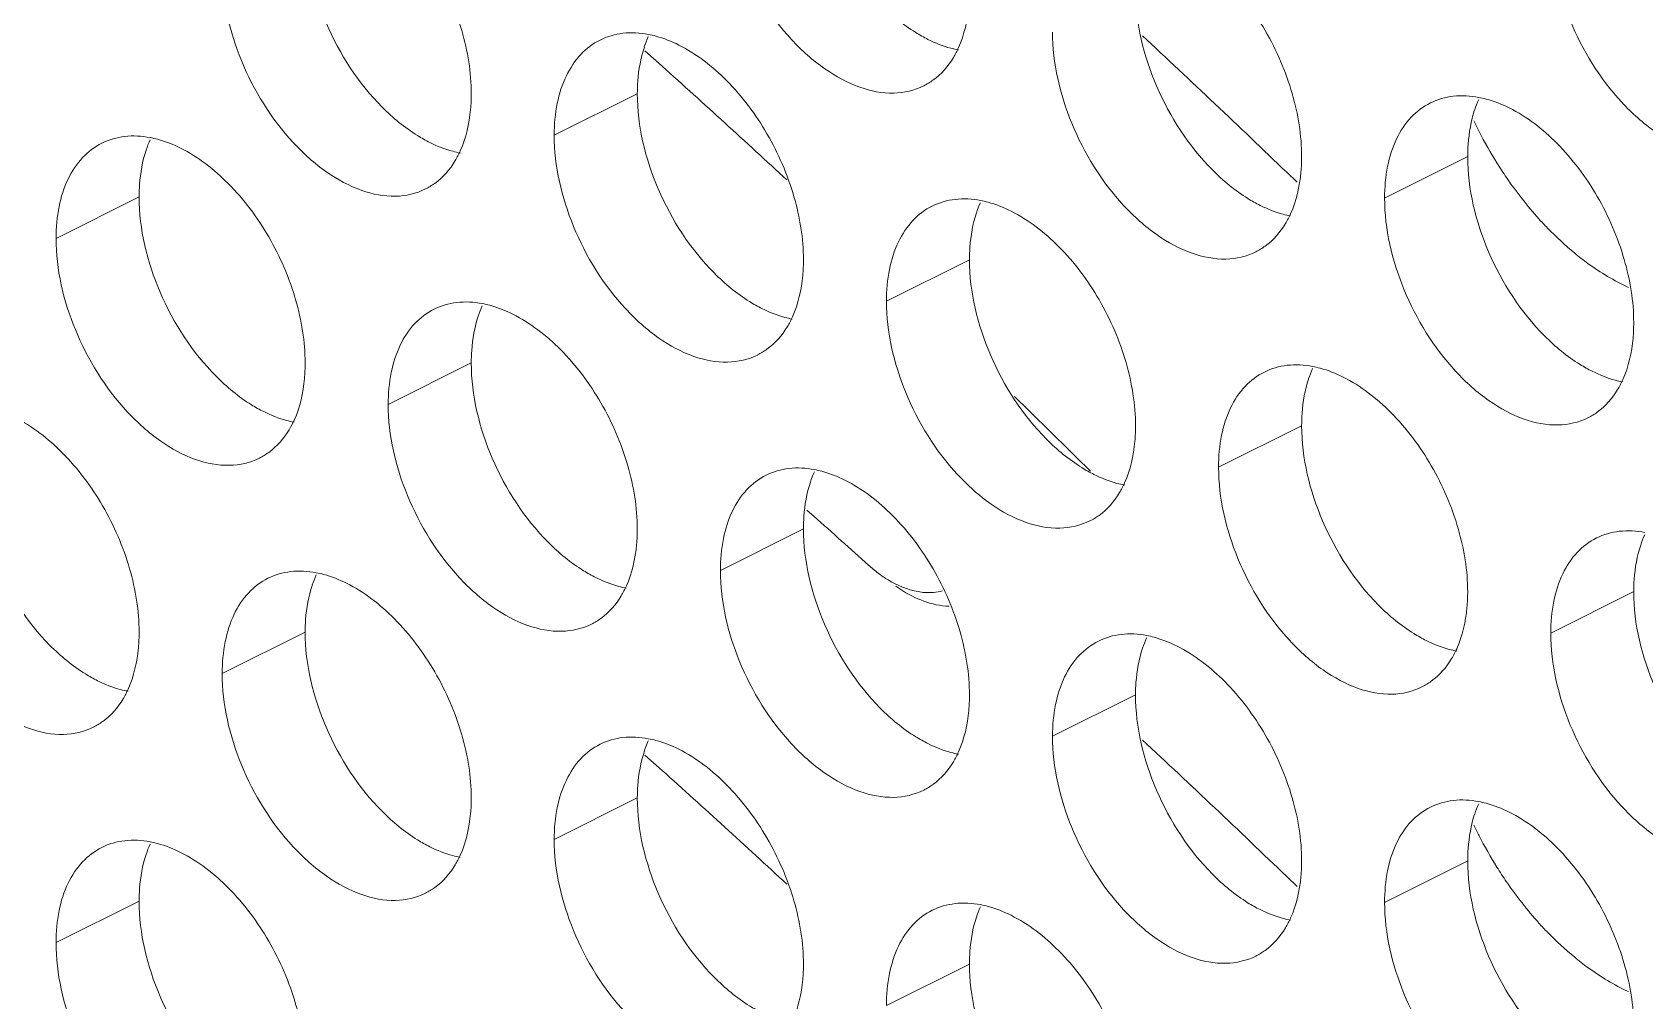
# Model space of a CAD drawing. Header units: millimetres. Extents: x 0 to 2524, y 0 to 1785.
# Drawn here: x 1879.66 to 1890.65, y 778.42 to 785.02 of the extents above; entities that cross this region are included whole.
import ezdxf

# ---------------------------------------------------------------- set-up
doc = ezdxf.new("R2010")
doc.units = ezdxf.units.MM
doc.header["$LTSCALE"] = 0.1
doc.layers.add('标注', color=251, linetype='Continuous', lineweight=9)

msp = doc.modelspace()

# ---------------------------------------------------------------- linework, layer by layer
at = {"layer": '标注'}
for p, q in [((1883.953, 784.786), (1883.836, 784.891)), ((1883.784, 784.599), (1883.218, 784.316)), ((1889.441, 784.17), (1888.875, 783.887)), ((1888.208, 784.064), (1888.279, 783.995)), ((1880.39, 783.896), (1879.824, 783.613)), ((1886.047, 783.467), (1885.481, 783.184)), ((1882.653, 782.764), (1882.087, 782.481)), ((1888.31, 782.336), (1887.744, 782.053)), ((1884.939, 781.761), (1884.988, 781.717)), ((1884.916, 781.633), (1884.35, 781.35)), ((1890.572, 781.205), (1890.007, 780.922)), ((1881.521, 780.93), (1880.956, 780.647)), ((1887.178, 780.502), (1886.613, 780.219)), ((1883.953, 779.986), (1883.836, 780.091)), ((1883.784, 779.799), (1883.218, 779.516)), ((1889.441, 779.37), (1888.875, 779.087)), ((1888.208, 779.264), (1888.279, 779.195)), ((1880.39, 779.096), (1879.824, 778.813)), ((1886.047, 778.667), (1885.481, 778.384))]:
    msp.add_line(p, q, dxfattribs=at)
for centre, radius, start, end in [((1884.529, 784.688), 0.734, 155.8796, 161.7803), ((1833.151, 726.905), 79.362, 46.07282, 47.05003), ((1832.056, 727.032), 77.646, 47.20853, 48.05794), ((1885.533, 785.058), 0.453, 296.5256, 305.9034), ((1890.186, 784.259), 0.734, 155.8796, 161.7803), ((1892.135, 785.681), 2.939, 205.5487, 207.1015), ((1881.135, 783.985), 0.734, 155.8796, 161.7803), ((1892.116, 785.67), 2.917, 207.094, 211.9104), ((1882.138, 784.355), 0.453, 296.5256, 305.9034), ((1886.791, 783.556), 0.734, 155.8796, 161.7803), ((1887.795, 783.927), 0.453, 296.5256, 305.9034), ((1883.397, 782.853), 0.734, 155.8796, 161.7803), ((1884.401, 783.224), 0.453, 296.5256, 305.9034), ((1889.054, 782.425), 0.734, 155.8796, 161.7803), ((1829.301, 724.13), 81.647, 45.16201, 45.67129), ((1890.058, 782.795), 0.453, 296.5256, 305.9034), ((1881.007, 782.521), 0.453, 296.5256, 305.9034), ((1885.66, 781.722), 0.734, 155.8796, 161.7803), ((1833.02, 723.316), 78.176, 47.97131, 48.33614), ((1886.664, 782.092), 0.453, 296.5256, 305.9034), ((1891.317, 781.293), 0.734, 155.8796, 161.7803), ((1885.998, 782.093), 0.953, 227.9166, 233.0726), ((1882.266, 781.019), 0.734, 155.8796, 161.7803), ((1886.092, 782.026), 0.956, 235.0876, 239.0229), ((1883.27, 781.389), 0.453, 296.5256, 305.9034), ((1887.923, 780.59), 0.734, 155.8796, 161.7803), ((1888.927, 780.961), 0.453, 296.5256, 305.9034), ((1879.876, 780.687), 0.453, 296.5256, 305.9034), ((1884.529, 779.888), 0.734, 155.8796, 161.7803), ((1833.151, 722.105), 79.362, 46.07282, 47.05003), ((1832.056, 722.232), 77.646, 47.20853, 48.05794), ((1885.533, 780.258), 0.453, 296.5256, 305.9034), ((1890.186, 779.459), 0.734, 155.8796, 161.7803), ((1892.135, 780.881), 2.939, 205.5487, 207.1015), ((1892.116, 780.87), 2.917, 207.094, 211.9104), ((1881.135, 779.185), 0.734, 155.8796, 161.7803), ((1882.138, 779.555), 0.453, 296.5256, 305.9034), ((1886.791, 778.756), 0.734, 155.8796, 161.7803), ((1887.795, 779.127), 0.453, 296.5256, 305.9034)]:
    msp.add_arc(centre, radius, start, end, dxfattribs=at)
for points, knots in [([(1885.735, 784.653), (1885.672, 784.621), (1885.522, 784.587), (1885.285, 784.635), (1885.046, 784.766), (1884.738, 785.043), (1884.452, 785.506), (1884.35, 785.938), (1884.35, 786.15)], [0, 0, 0, 0, 0.090718, 0.191742, 0.308104, 0.439279, 0.725532, 1, 1, 1, 1]), ([(1881.804, 786.062), (1881.925, 786.002), (1882.155, 785.821), (1882.422, 785.463), (1882.603, 785.045), (1882.653, 784.744), (1882.653, 784.599)], [0, 0, 0, 0, 0.229676, 0.488215, 0.753207, 1, 1, 1, 1]), ([(1891.096, 784.782), (1890.935, 784.945), (1890.684, 785.332), (1890.572, 785.783), (1890.572, 786.005)], [0, 0, 0, 0, 0.508684, 1, 1, 1, 1]), ([(1882.045, 784.508), (1881.884, 784.671), (1881.633, 785.058), (1881.521, 785.508), (1881.521, 785.73)], [0, 0, 0, 0, 0.508684, 1, 1, 1, 1]), ([(1891.392, 784.224), (1891.329, 784.193), (1891.179, 784.159), (1890.942, 784.207), (1890.703, 784.337), (1890.395, 784.615), (1890.109, 785.078), (1890.007, 785.51), (1890.007, 785.722)], [0, 0, 0, 0, 0.090718, 0.191742, 0.308104, 0.439279, 0.725532, 1, 1, 1, 1]), ([(1887.461, 785.634), (1887.582, 785.573), (1887.812, 785.393), (1888.079, 785.035), (1888.26, 784.616), (1888.31, 784.315), (1888.31, 784.17)], [0, 0, 0, 0, 0.229676, 0.488215, 0.753207, 1, 1, 1, 1]), ([(1882.341, 783.95), (1882.278, 783.918), (1882.128, 783.884), (1881.891, 783.932), (1881.652, 784.063), (1881.344, 784.34), (1881.058, 784.803), (1880.956, 785.235), (1880.956, 785.447)], [0, 0, 0, 0, 0.090718, 0.191742, 0.308104, 0.439279, 0.725532, 1, 1, 1, 1]), ([(1886.047, 785.302), (1886.047, 785.266), (1886.041, 785.134), (1886.012, 785.001), (1885.972, 784.913)], [0, 0, 0, 0, 0.268874, 1, 1, 1, 1]), ([(1887.702, 784.08), (1887.541, 784.242), (1887.29, 784.629), (1887.178, 785.08), (1887.178, 785.302)], [0, 0, 0, 0, 0.508684, 1, 1, 1, 1]), ([(1885.764, 784.969), (1885.736, 784.984), (1885.618, 785.05), (1885.512, 785.137), (1885.439, 785.211)], [0, 0, 0, 0, 0.235002, 1, 1, 1, 1]), ([(1883.53, 784.965), (1883.579, 784.989), (1883.689, 785.021), (1883.802, 785.014), (1883.859, 785.003)], [0, 0, 0, 0, 0.482538, 1, 1, 1, 1]), ([(1887.998, 783.521), (1887.935, 783.49), (1887.785, 783.456), (1887.547, 783.504), (1887.309, 783.634), (1887.001, 783.912), (1886.715, 784.375), (1886.613, 784.807), (1886.613, 785.019)], [0, 0, 0, 0, 0.090718, 0.191742, 0.308104, 0.439279, 0.725532, 1, 1, 1, 1]), ([(1883.218, 784.316), (1883.218, 784.389), (1883.23, 784.528), (1883.29, 784.718), (1883.389, 784.87), (1883.481, 784.94), (1883.53, 784.965)], [0, 0, 0, 0, 0.289235, 0.54966, 0.782932, 1, 1, 1, 1]), ([(1883.784, 784.599), (1883.784, 784.627), (1883.788, 784.734), (1883.807, 784.842), (1883.832, 784.917)], [0, 0, 0, 0, 0.264225, 1, 1, 1, 1]), ([(1883.859, 785.003), (1883.877, 785), (1883.948, 784.983), (1884.017, 784.956), (1884.067, 784.931)], [0, 0, 0, 0, 0.238696, 1, 1, 1, 1]), ([(1884.067, 784.931), (1884.188, 784.87), (1884.418, 784.69), (1884.684, 784.332), (1884.866, 783.913), (1884.916, 783.612), (1884.916, 783.467)], [0, 0, 0, 0, 0.229676, 0.488215, 0.753207, 1, 1, 1, 1]), ([(1885.972, 784.897), (1885.955, 784.901), (1885.883, 784.917), (1885.814, 784.944), (1885.764, 784.969)], [0, 0, 0, 0, 0.238696, 1, 1, 1, 1]), ([(1885.972, 784.913), (1885.962, 784.89), (1885.919, 784.806), (1885.855, 784.732), (1885.798, 784.691)], [0, 0, 0, 0, 0.265525, 1, 1, 1, 1]), ([(1882.653, 784.599), (1882.653, 784.563), (1882.647, 784.431), (1882.618, 784.298), (1882.578, 784.21)], [0, 0, 0, 0, 0.268874, 1, 1, 1, 1]), ([(1884.308, 783.377), (1884.146, 783.539), (1883.895, 783.927), (1883.784, 784.377), (1883.784, 784.599)], [0, 0, 0, 0, 0.508684, 1, 1, 1, 1]), ([(1889.187, 784.536), (1889.236, 784.56), (1889.346, 784.592), (1889.459, 784.585), (1889.516, 784.574)], [0, 0, 0, 0, 0.482538, 1, 1, 1, 1]), ([(1889.516, 784.574), (1889.533, 784.571), (1889.605, 784.555), (1889.674, 784.527), (1889.724, 784.502)], [0, 0, 0, 0, 0.238696, 1, 1, 1, 1]), ([(1882.37, 784.266), (1882.342, 784.281), (1882.224, 784.347), (1882.118, 784.435), (1882.045, 784.508)], [0, 0, 0, 0, 0.235002, 1, 1, 1, 1]), ([(1888.875, 783.887), (1888.875, 783.96), (1888.887, 784.099), (1888.946, 784.289), (1889.046, 784.442), (1889.138, 784.512), (1889.187, 784.536)], [0, 0, 0, 0, 0.289235, 0.54966, 0.782932, 1, 1, 1, 1]), ([(1889.441, 784.17), (1889.441, 784.199), (1889.445, 784.306), (1889.464, 784.413), (1889.488, 784.489)], [0, 0, 0, 0, 0.264225, 1, 1, 1, 1]), ([(1889.724, 784.502), (1889.845, 784.442), (1890.075, 784.262), (1890.341, 783.904), (1890.522, 783.485), (1890.572, 783.184), (1890.572, 783.039)], [0, 0, 0, 0, 0.229676, 0.488215, 0.753207, 1, 1, 1, 1]), ([(1879.824, 783.613), (1879.824, 783.686), (1879.836, 783.825), (1879.895, 784.015), (1879.995, 784.167), (1880.087, 784.237), (1880.136, 784.262)], [0, 0, 0, 0, 0.289235, 0.54966, 0.782932, 1, 1, 1, 1]), ([(1880.136, 784.262), (1880.185, 784.286), (1880.295, 784.318), (1880.408, 784.311), (1880.465, 784.3)], [0, 0, 0, 0, 0.482538, 1, 1, 1, 1]), ([(1880.465, 784.3), (1880.482, 784.297), (1880.554, 784.28), (1880.623, 784.253), (1880.673, 784.228)], [0, 0, 0, 0, 0.238696, 1, 1, 1, 1]), ([(1882.578, 784.194), (1882.56, 784.198), (1882.489, 784.214), (1882.42, 784.241), (1882.37, 784.266)], [0, 0, 0, 0, 0.238696, 1, 1, 1, 1]), ([(1884.604, 782.818), (1884.541, 782.787), (1884.391, 782.753), (1884.153, 782.801), (1883.915, 782.931), (1883.607, 783.209), (1883.321, 783.672), (1883.218, 784.104), (1883.218, 784.316)], [0, 0, 0, 0, 0.090718, 0.191742, 0.308104, 0.439279, 0.725532, 1, 1, 1, 1]), ([(1880.39, 783.896), (1880.39, 783.924), (1880.394, 784.032), (1880.413, 784.139), (1880.437, 784.214)], [0, 0, 0, 0, 0.264225, 1, 1, 1, 1]), ([(1880.673, 784.228), (1880.794, 784.167), (1881.024, 783.987), (1881.29, 783.629), (1881.471, 783.21), (1881.521, 782.909), (1881.521, 782.764)], [0, 0, 0, 0, 0.229676, 0.488215, 0.753207, 1, 1, 1, 1]), ([(1882.578, 784.21), (1882.568, 784.187), (1882.525, 784.103), (1882.461, 784.029), (1882.404, 783.988)], [0, 0, 0, 0, 0.265525, 1, 1, 1, 1]), ([(1888.31, 784.17), (1888.31, 784.135), (1888.304, 784.002), (1888.275, 783.87), (1888.235, 783.781)], [0, 0, 0, 0, 0.268874, 1, 1, 1, 1]), ([(1889.965, 782.948), (1889.803, 783.111), (1889.552, 783.498), (1889.441, 783.949), (1889.441, 784.17)], [0, 0, 0, 0, 0.508684, 1, 1, 1, 1]), ([(1889.64, 784.128), (1889.661, 784.094), (1889.748, 783.961), (1889.847, 783.835), (1889.926, 783.746)], [0, 0, 0, 0, 0.254374, 1, 1, 1, 1]), ([(1888.027, 783.838), (1887.998, 783.852), (1887.88, 783.919), (1887.775, 784.006), (1887.702, 784.08)], [0, 0, 0, 0, 0.235002, 1, 1, 1, 1]), ([(1880.914, 782.674), (1880.752, 782.836), (1880.501, 783.224), (1880.39, 783.674), (1880.39, 783.896)], [0, 0, 0, 0, 0.508684, 1, 1, 1, 1]), ([(1885.481, 783.184), (1885.481, 783.257), (1885.493, 783.396), (1885.552, 783.586), (1885.652, 783.739), (1885.744, 783.809), (1885.793, 783.833)], [0, 0, 0, 0, 0.289235, 0.54966, 0.782932, 1, 1, 1, 1]), ([(1885.793, 783.833), (1885.841, 783.857), (1885.952, 783.889), (1886.065, 783.882), (1886.122, 783.872)], [0, 0, 0, 0, 0.482538, 1, 1, 1, 1]), ([(1886.122, 783.872), (1886.139, 783.868), (1886.211, 783.852), (1886.28, 783.824), (1886.33, 783.799)], [0, 0, 0, 0, 0.238696, 1, 1, 1, 1]), ([(1886.33, 783.799), (1886.45, 783.739), (1886.681, 783.559), (1886.947, 783.201), (1887.128, 782.782), (1887.178, 782.481), (1887.178, 782.336)], [0, 0, 0, 0, 0.229676, 0.488215, 0.753207, 1, 1, 1, 1]), ([(1888.235, 783.766), (1888.217, 783.769), (1888.146, 783.786), (1888.077, 783.813), (1888.027, 783.838)], [0, 0, 0, 0, 0.238696, 1, 1, 1, 1]), ([(1890.26, 782.39), (1890.198, 782.359), (1890.048, 782.325), (1889.81, 782.372), (1889.572, 782.503), (1889.264, 782.781), (1888.978, 783.243), (1888.875, 783.676), (1888.875, 783.887)], [0, 0, 0, 0, 0.090718, 0.191742, 0.308104, 0.439279, 0.725532, 1, 1, 1, 1]), ([(1886.047, 783.467), (1886.047, 783.496), (1886.051, 783.603), (1886.069, 783.711), (1886.094, 783.786)], [0, 0, 0, 0, 0.264225, 1, 1, 1, 1]), ([(1888.235, 783.781), (1888.225, 783.758), (1888.181, 783.674), (1888.117, 783.6), (1888.061, 783.56)], [0, 0, 0, 0, 0.265525, 1, 1, 1, 1]), ([(1889.926, 783.746), (1889.945, 783.725), (1890.022, 783.643), (1890.105, 783.566), (1890.17, 783.513)], [0, 0, 0, 0, 0.256131, 1, 1, 1, 1]), ([(1881.21, 782.115), (1881.147, 782.084), (1880.997, 782.05), (1880.759, 782.098), (1880.521, 782.229), (1880.213, 782.506), (1879.927, 782.969), (1879.824, 783.401), (1879.824, 783.613)], [0, 0, 0, 0, 0.090718, 0.191742, 0.308104, 0.439279, 0.725532, 1, 1, 1, 1]), ([(1890.17, 783.513), (1890.199, 783.488), (1890.314, 783.4), (1890.439, 783.324), (1890.536, 783.279)], [0, 0, 0, 0, 0.262334, 1, 1, 1, 1]), ([(1884.633, 783.135), (1884.604, 783.149), (1884.486, 783.216), (1884.381, 783.303), (1884.308, 783.377)], [0, 0, 0, 0, 0.235002, 1, 1, 1, 1]), ([(1884.916, 783.467), (1884.916, 783.432), (1884.91, 783.299), (1884.881, 783.167), (1884.841, 783.078)], [0, 0, 0, 0, 0.268874, 1, 1, 1, 1]), ([(1886.571, 782.245), (1886.409, 782.408), (1886.158, 782.795), (1886.047, 783.246), (1886.047, 783.467)], [0, 0, 0, 0, 0.508684, 1, 1, 1, 1]), ([(1882.399, 783.13), (1882.447, 783.155), (1882.557, 783.186), (1882.671, 783.179), (1882.728, 783.169)], [0, 0, 0, 0, 0.482538, 1, 1, 1, 1]), ([(1882.728, 783.169), (1882.745, 783.165), (1882.817, 783.149), (1882.886, 783.121), (1882.936, 783.096)], [0, 0, 0, 0, 0.238696, 1, 1, 1, 1]), ([(1886.866, 781.687), (1886.804, 781.656), (1886.654, 781.622), (1886.416, 781.669), (1886.178, 781.8), (1885.87, 782.078), (1885.584, 782.54), (1885.481, 782.973), (1885.481, 783.184)], [0, 0, 0, 0, 0.090718, 0.191742, 0.308104, 0.439279, 0.725532, 1, 1, 1, 1]), ([(1882.087, 782.481), (1882.087, 782.554), (1882.099, 782.693), (1882.158, 782.883), (1882.258, 783.036), (1882.35, 783.106), (1882.399, 783.13)], [0, 0, 0, 0, 0.289235, 0.54966, 0.782932, 1, 1, 1, 1]), ([(1882.653, 782.764), (1882.653, 782.793), (1882.656, 782.9), (1882.675, 783.008), (1882.7, 783.083)], [0, 0, 0, 0, 0.264225, 1, 1, 1, 1]), ([(1882.936, 783.096), (1883.056, 783.036), (1883.287, 782.856), (1883.553, 782.498), (1883.734, 782.079), (1883.784, 781.778), (1883.784, 781.633)], [0, 0, 0, 0, 0.229676, 0.488215, 0.753207, 1, 1, 1, 1]), ([(1884.84, 783.063), (1884.823, 783.066), (1884.752, 783.083), (1884.683, 783.11), (1884.633, 783.135)], [0, 0, 0, 0, 0.238696, 1, 1, 1, 1]), ([(1884.841, 783.078), (1884.831, 783.055), (1884.787, 782.972), (1884.723, 782.897), (1884.667, 782.857)], [0, 0, 0, 0, 0.265525, 1, 1, 1, 1]), ([(1890.572, 783.039), (1890.572, 783.003), (1890.567, 782.871), (1890.537, 782.738), (1890.498, 782.65)], [0, 0, 0, 0, 0.268874, 1, 1, 1, 1]), ([(1890.29, 782.707), (1890.261, 782.721), (1890.143, 782.787), (1890.038, 782.875), (1889.965, 782.948)], [0, 0, 0, 0, 0.235002, 1, 1, 1, 1]), ([(1881.521, 782.764), (1881.521, 782.729), (1881.516, 782.596), (1881.487, 782.464), (1881.447, 782.375)], [0, 0, 0, 0, 0.268874, 1, 1, 1, 1]), ([(1883.177, 781.542), (1883.015, 781.705), (1882.764, 782.092), (1882.653, 782.543), (1882.653, 782.764)], [0, 0, 0, 0, 0.508684, 1, 1, 1, 1]), ([(1887.744, 782.053), (1887.744, 782.126), (1887.756, 782.265), (1887.815, 782.455), (1887.914, 782.607), (1888.007, 782.678), (1888.056, 782.702)], [0, 0, 0, 0, 0.289235, 0.54966, 0.782932, 1, 1, 1, 1]), ([(1888.056, 782.702), (1888.104, 782.726), (1888.214, 782.758), (1888.328, 782.751), (1888.385, 782.74)], [0, 0, 0, 0, 0.482538, 1, 1, 1, 1]), ([(1888.385, 782.74), (1888.402, 782.737), (1888.474, 782.72), (1888.543, 782.693), (1888.592, 782.668)], [0, 0, 0, 0, 0.238696, 1, 1, 1, 1]), ([(1890.497, 782.635), (1890.48, 782.638), (1890.408, 782.654), (1890.34, 782.682), (1890.29, 782.707)], [0, 0, 0, 0, 0.238696, 1, 1, 1, 1]), ([(1881.239, 782.432), (1881.21, 782.446), (1881.092, 782.513), (1880.987, 782.6), (1880.914, 782.674)], [0, 0, 0, 0, 0.235002, 1, 1, 1, 1]), ([(1888.31, 782.336), (1888.31, 782.364), (1888.313, 782.472), (1888.332, 782.579), (1888.357, 782.654)], [0, 0, 0, 0, 0.264225, 1, 1, 1, 1]), ([(1888.592, 782.668), (1888.713, 782.608), (1888.944, 782.427), (1889.21, 782.069), (1889.391, 781.651), (1889.441, 781.349), (1889.441, 781.205)], [0, 0, 0, 0, 0.229676, 0.488215, 0.753207, 1, 1, 1, 1]), ([(1890.498, 782.65), (1890.487, 782.627), (1890.444, 782.543), (1890.38, 782.469), (1890.324, 782.428)], [0, 0, 0, 0, 0.265525, 1, 1, 1, 1]), ([(1883.472, 780.984), (1883.41, 780.953), (1883.26, 780.919), (1883.022, 780.967), (1882.784, 781.097), (1882.476, 781.375), (1882.19, 781.837), (1882.087, 782.27), (1882.087, 782.481)], [0, 0, 0, 0, 0.090718, 0.191742, 0.308104, 0.439279, 0.725532, 1, 1, 1, 1]), ([(1879.542, 782.393), (1879.662, 782.333), (1879.893, 782.153), (1880.159, 781.795), (1880.34, 781.376), (1880.39, 781.075), (1880.39, 780.93)], [0, 0, 0, 0, 0.229676, 0.488215, 0.753207, 1, 1, 1, 1]), ([(1881.446, 782.36), (1881.429, 782.363), (1881.357, 782.38), (1881.289, 782.407), (1881.239, 782.432)], [0, 0, 0, 0, 0.238696, 1, 1, 1, 1]), ([(1881.447, 782.375), (1881.437, 782.353), (1881.393, 782.269), (1881.329, 782.194), (1881.273, 782.154)], [0, 0, 0, 0, 0.265525, 1, 1, 1, 1]), ([(1887.178, 782.336), (1887.178, 782.3), (1887.173, 782.168), (1887.143, 782.035), (1887.104, 781.947)], [0, 0, 0, 0, 0.268874, 1, 1, 1, 1]), ([(1888.833, 781.114), (1888.672, 781.277), (1888.421, 781.664), (1888.31, 782.114), (1888.31, 782.336)], [0, 0, 0, 0, 0.508684, 1, 1, 1, 1]), ([(1886.895, 782.004), (1886.867, 782.018), (1886.749, 782.084), (1886.644, 782.172), (1886.571, 782.245)], [0, 0, 0, 0, 0.235002, 1, 1, 1, 1]), ([(1879.782, 780.839), (1879.621, 781.002), (1879.37, 781.389), (1879.259, 781.84), (1879.259, 782.061)], [0, 0, 0, 0, 0.508684, 1, 1, 1, 1]), ([(1884.662, 781.999), (1884.71, 782.023), (1884.82, 782.055), (1884.934, 782.048), (1884.991, 782.037)], [0, 0, 0, 0, 0.482538, 1, 1, 1, 1]), ([(1889.129, 780.556), (1889.067, 780.524), (1888.917, 780.49), (1888.679, 780.538), (1888.44, 780.669), (1888.133, 780.946), (1887.847, 781.409), (1887.744, 781.841), (1887.744, 782.053)], [0, 0, 0, 0, 0.090718, 0.191742, 0.308104, 0.439279, 0.725532, 1, 1, 1, 1]), ([(1884.35, 781.35), (1884.35, 781.423), (1884.362, 781.562), (1884.421, 781.752), (1884.52, 781.904), (1884.613, 781.975), (1884.662, 781.999)], [0, 0, 0, 0, 0.289235, 0.54966, 0.782932, 1, 1, 1, 1]), ([(1884.916, 781.633), (1884.916, 781.661), (1884.919, 781.769), (1884.938, 781.876), (1884.963, 781.951)], [0, 0, 0, 0, 0.264225, 1, 1, 1, 1]), ([(1884.991, 782.037), (1885.008, 782.034), (1885.079, 782.017), (1885.148, 781.99), (1885.198, 781.965)], [0, 0, 0, 0, 0.238696, 1, 1, 1, 1]), ([(1885.198, 781.965), (1885.319, 781.905), (1885.55, 781.724), (1885.816, 781.366), (1885.997, 780.948), (1886.047, 780.646), (1886.047, 780.502)], [0, 0, 0, 0, 0.229676, 0.488215, 0.753207, 1, 1, 1, 1]), ([(1887.103, 781.932), (1887.086, 781.935), (1887.014, 781.951), (1886.945, 781.979), (1886.895, 782.004)], [0, 0, 0, 0, 0.238696, 1, 1, 1, 1]), ([(1887.104, 781.947), (1887.093, 781.924), (1887.05, 781.84), (1886.986, 781.766), (1886.93, 781.725)], [0, 0, 0, 0, 0.265525, 1, 1, 1, 1]), ([(1880.078, 780.281), (1880.016, 780.25), (1879.866, 780.216), (1879.628, 780.264), (1879.389, 780.394), (1879.082, 780.672), (1878.796, 781.134), (1878.693, 781.567), (1878.693, 781.779)], [0, 0, 0, 0, 0.090718, 0.191742, 0.308104, 0.439279, 0.725532, 1, 1, 1, 1]), ([(1883.784, 781.633), (1883.784, 781.597), (1883.778, 781.465), (1883.749, 781.332), (1883.71, 781.244)], [0, 0, 0, 0, 0.268874, 1, 1, 1, 1]), ([(1885.439, 780.411), (1885.278, 780.574), (1885.027, 780.961), (1884.916, 781.411), (1884.916, 781.633)], [0, 0, 0, 0, 0.508684, 1, 1, 1, 1]), ([(1890.319, 781.571), (1890.367, 781.595), (1890.477, 781.626), (1890.591, 781.62), (1890.648, 781.609)], [0, 0, 0, 0, 0.482538, 1, 1, 1, 1]), ([(1883.501, 781.301), (1883.473, 781.315), (1883.355, 781.382), (1883.249, 781.469), (1883.177, 781.542)], [0, 0, 0, 0, 0.235002, 1, 1, 1, 1]), ([(1890.007, 780.922), (1890.007, 780.995), (1890.019, 781.133), (1890.078, 781.324), (1890.177, 781.476), (1890.27, 781.546), (1890.319, 781.571)], [0, 0, 0, 0, 0.289235, 0.54966, 0.782932, 1, 1, 1, 1]), ([(1890.572, 781.205), (1890.572, 781.233), (1890.576, 781.34), (1890.595, 781.448), (1890.62, 781.523)], [0, 0, 0, 0, 0.264225, 1, 1, 1, 1]), ([(1880.956, 780.647), (1880.956, 780.72), (1880.968, 780.859), (1881.027, 781.049), (1881.126, 781.201), (1881.219, 781.272), (1881.268, 781.296)], [0, 0, 0, 0, 0.289235, 0.54966, 0.782932, 1, 1, 1, 1]), ([(1881.268, 781.296), (1881.316, 781.32), (1881.426, 781.352), (1881.54, 781.345), (1881.597, 781.334)], [0, 0, 0, 0, 0.482538, 1, 1, 1, 1]), ([(1881.597, 781.334), (1881.614, 781.331), (1881.685, 781.314), (1881.754, 781.287), (1881.804, 781.262)], [0, 0, 0, 0, 0.238696, 1, 1, 1, 1]), ([(1883.709, 781.229), (1883.692, 781.232), (1883.62, 781.249), (1883.551, 781.276), (1883.501, 781.301)], [0, 0, 0, 0, 0.238696, 1, 1, 1, 1]), ([(1885.735, 779.853), (1885.672, 779.821), (1885.522, 779.787), (1885.285, 779.835), (1885.046, 779.966), (1884.738, 780.243), (1884.452, 780.706), (1884.35, 781.138), (1884.35, 781.35)], [0, 0, 0, 0, 0.090718, 0.191742, 0.308104, 0.439279, 0.725532, 1, 1, 1, 1]), ([(1885.425, 781.331), (1885.447, 781.314), (1885.53, 781.258), (1885.625, 781.217), (1885.698, 781.205)], [0, 0, 0, 0, 0.272237, 1, 1, 1, 1]), ([(1881.521, 780.93), (1881.521, 780.958), (1881.525, 781.066), (1881.544, 781.173), (1881.569, 781.248)], [0, 0, 0, 0, 0.264225, 1, 1, 1, 1]), ([(1881.804, 781.262), (1881.925, 781.202), (1882.155, 781.021), (1882.422, 780.663), (1882.603, 780.245), (1882.653, 779.944), (1882.653, 779.799)], [0, 0, 0, 0, 0.229676, 0.488215, 0.753207, 1, 1, 1, 1]), ([(1883.71, 781.244), (1883.699, 781.221), (1883.656, 781.137), (1883.592, 781.063), (1883.536, 781.022)], [0, 0, 0, 0, 0.265525, 1, 1, 1, 1]), ([(1885.6, 781.206), (1885.618, 781.195), (1885.687, 781.157), (1885.763, 781.128), (1885.82, 781.116)], [0, 0, 0, 0, 0.26533, 1, 1, 1, 1]), ([(1885.698, 781.205), (1885.712, 781.202), (1885.767, 781.195), (1885.823, 781.2), (1885.863, 781.211)], [0, 0, 0, 0, 0.262378, 1, 1, 1, 1]), ([(1889.441, 781.205), (1889.441, 781.169), (1889.435, 781.037), (1889.406, 780.904), (1889.366, 780.816)], [0, 0, 0, 0, 0.268874, 1, 1, 1, 1]), ([(1891.096, 779.982), (1890.935, 780.145), (1890.684, 780.532), (1890.572, 780.983), (1890.572, 781.205)], [0, 0, 0, 0, 0.508684, 1, 1, 1, 1]), ([(1889.158, 780.872), (1889.13, 780.887), (1889.012, 780.953), (1888.906, 781.04), (1888.833, 781.114)], [0, 0, 0, 0, 0.235002, 1, 1, 1, 1]), ([(1880.107, 780.598), (1880.079, 780.612), (1879.961, 780.679), (1879.855, 780.766), (1879.782, 780.839)], [0, 0, 0, 0, 0.235002, 1, 1, 1, 1]), ([(1880.39, 780.93), (1880.39, 780.894), (1880.384, 780.762), (1880.355, 780.629), (1880.315, 780.541)], [0, 0, 0, 0, 0.268874, 1, 1, 1, 1]), ([(1882.045, 779.708), (1881.884, 779.871), (1881.633, 780.258), (1881.521, 780.708), (1881.521, 780.93)], [0, 0, 0, 0, 0.508684, 1, 1, 1, 1]), ([(1886.613, 780.219), (1886.613, 780.292), (1886.625, 780.43), (1886.684, 780.621), (1886.783, 780.773), (1886.876, 780.843), (1886.925, 780.868)], [0, 0, 0, 0, 0.289235, 0.54966, 0.782932, 1, 1, 1, 1]), ([(1886.925, 780.868), (1886.973, 780.892), (1887.083, 780.924), (1887.197, 780.917), (1887.253, 780.906)], [0, 0, 0, 0, 0.482538, 1, 1, 1, 1]), ([(1887.253, 780.906), (1887.271, 780.903), (1887.342, 780.886), (1887.411, 780.859), (1887.461, 780.834)], [0, 0, 0, 0, 0.238696, 1, 1, 1, 1]), ([(1887.461, 780.834), (1887.582, 780.773), (1887.812, 780.593), (1888.079, 780.235), (1888.26, 779.816), (1888.31, 779.515), (1888.31, 779.37)], [0, 0, 0, 0, 0.229676, 0.488215, 0.753207, 1, 1, 1, 1]), ([(1889.366, 780.8), (1889.349, 780.803), (1889.277, 780.82), (1889.208, 780.847), (1889.158, 780.872)], [0, 0, 0, 0, 0.238696, 1, 1, 1, 1]), ([(1891.392, 779.424), (1891.329, 779.393), (1891.179, 779.359), (1890.942, 779.407), (1890.703, 779.537), (1890.395, 779.815), (1890.109, 780.278), (1890.007, 780.71), (1890.007, 780.922)], [0, 0, 0, 0, 0.090718, 0.191742, 0.308104, 0.439279, 0.725532, 1, 1, 1, 1]), ([(1887.178, 780.502), (1887.178, 780.53), (1887.182, 780.637), (1887.201, 780.745), (1887.226, 780.82)], [0, 0, 0, 0, 0.264225, 1, 1, 1, 1]), ([(1889.366, 780.816), (1889.356, 780.793), (1889.313, 780.709), (1889.249, 780.635), (1889.192, 780.594)], [0, 0, 0, 0, 0.265525, 1, 1, 1, 1]), ([(1882.341, 779.15), (1882.278, 779.118), (1882.128, 779.084), (1881.891, 779.132), (1881.652, 779.263), (1881.344, 779.54), (1881.058, 780.003), (1880.956, 780.435), (1880.956, 780.647)], [0, 0, 0, 0, 0.090718, 0.191742, 0.308104, 0.439279, 0.725532, 1, 1, 1, 1]), ([(1880.315, 780.526), (1880.298, 780.529), (1880.226, 780.546), (1880.157, 780.573), (1880.107, 780.598)], [0, 0, 0, 0, 0.238696, 1, 1, 1, 1]), ([(1880.315, 780.541), (1880.305, 780.518), (1880.262, 780.434), (1880.198, 780.36), (1880.142, 780.319)], [0, 0, 0, 0, 0.265525, 1, 1, 1, 1]), ([(1885.764, 780.169), (1885.736, 780.184), (1885.618, 780.25), (1885.512, 780.337), (1885.439, 780.411)], [0, 0, 0, 0, 0.235002, 1, 1, 1, 1]), ([(1886.047, 780.502), (1886.047, 780.466), (1886.041, 780.334), (1886.012, 780.201), (1885.972, 780.113)], [0, 0, 0, 0, 0.268874, 1, 1, 1, 1]), ([(1887.702, 779.28), (1887.541, 779.442), (1887.29, 779.829), (1887.178, 780.28), (1887.178, 780.502)], [0, 0, 0, 0, 0.508684, 1, 1, 1, 1]), ([(1883.53, 780.165), (1883.579, 780.189), (1883.689, 780.221), (1883.802, 780.214), (1883.859, 780.203)], [0, 0, 0, 0, 0.482538, 1, 1, 1, 1]), ([(1883.859, 780.203), (1883.877, 780.2), (1883.948, 780.183), (1884.017, 780.156), (1884.067, 780.131)], [0, 0, 0, 0, 0.238696, 1, 1, 1, 1]), ([(1887.998, 778.721), (1887.935, 778.69), (1887.785, 778.656), (1887.547, 778.704), (1887.309, 778.834), (1887.001, 779.112), (1886.715, 779.575), (1886.613, 780.007), (1886.613, 780.219)], [0, 0, 0, 0, 0.090718, 0.191742, 0.308104, 0.439279, 0.725532, 1, 1, 1, 1]), ([(1883.218, 779.516), (1883.218, 779.589), (1883.23, 779.728), (1883.29, 779.918), (1883.389, 780.07), (1883.481, 780.14), (1883.53, 780.165)], [0, 0, 0, 0, 0.289235, 0.54966, 0.782932, 1, 1, 1, 1]), ([(1883.784, 779.799), (1883.784, 779.827), (1883.788, 779.934), (1883.807, 780.042), (1883.832, 780.117)], [0, 0, 0, 0, 0.264225, 1, 1, 1, 1]), ([(1884.067, 780.131), (1884.188, 780.07), (1884.418, 779.89), (1884.684, 779.532), (1884.866, 779.113), (1884.916, 778.812), (1884.916, 778.667)], [0, 0, 0, 0, 0.229676, 0.488215, 0.753207, 1, 1, 1, 1]), ([(1885.972, 780.097), (1885.955, 780.101), (1885.883, 780.117), (1885.814, 780.144), (1885.764, 780.169)], [0, 0, 0, 0, 0.238696, 1, 1, 1, 1]), ([(1885.972, 780.113), (1885.962, 780.09), (1885.919, 780.006), (1885.855, 779.932), (1885.798, 779.891)], [0, 0, 0, 0, 0.265525, 1, 1, 1, 1]), ([(1882.653, 779.799), (1882.653, 779.763), (1882.647, 779.631), (1882.618, 779.498), (1882.578, 779.41)], [0, 0, 0, 0, 0.268874, 1, 1, 1, 1]), ([(1884.308, 778.577), (1884.146, 778.739), (1883.895, 779.127), (1883.784, 779.577), (1883.784, 779.799)], [0, 0, 0, 0, 0.508684, 1, 1, 1, 1]), ([(1888.875, 779.087), (1888.875, 779.16), (1888.887, 779.299), (1888.946, 779.489), (1889.046, 779.642), (1889.138, 779.712), (1889.187, 779.736)], [0, 0, 0, 0, 0.289235, 0.54966, 0.782932, 1, 1, 1, 1]), ([(1889.187, 779.736), (1889.236, 779.76), (1889.346, 779.792), (1889.459, 779.785), (1889.516, 779.774)], [0, 0, 0, 0, 0.482538, 1, 1, 1, 1]), ([(1889.516, 779.774), (1889.533, 779.771), (1889.605, 779.755), (1889.674, 779.727), (1889.724, 779.702)], [0, 0, 0, 0, 0.238696, 1, 1, 1, 1]), ([(1882.37, 779.466), (1882.342, 779.481), (1882.224, 779.547), (1882.118, 779.635), (1882.045, 779.708)], [0, 0, 0, 0, 0.235002, 1, 1, 1, 1]), ([(1889.441, 779.37), (1889.441, 779.399), (1889.445, 779.506), (1889.464, 779.613), (1889.488, 779.689)], [0, 0, 0, 0, 0.264225, 1, 1, 1, 1]), ([(1889.724, 779.702), (1889.845, 779.642), (1890.075, 779.462), (1890.341, 779.104), (1890.522, 778.685), (1890.572, 778.384), (1890.572, 778.239)], [0, 0, 0, 0, 0.229676, 0.488215, 0.753207, 1, 1, 1, 1]), ([(1884.604, 778.018), (1884.541, 777.987), (1884.391, 777.953), (1884.153, 778.001), (1883.915, 778.131), (1883.607, 778.409), (1883.321, 778.872), (1883.218, 779.304), (1883.218, 779.516)], [0, 0, 0, 0, 0.090718, 0.191742, 0.308104, 0.439279, 0.725532, 1, 1, 1, 1]), ([(1879.824, 778.813), (1879.824, 778.886), (1879.836, 779.025), (1879.895, 779.215), (1879.995, 779.367), (1880.087, 779.437), (1880.136, 779.462)], [0, 0, 0, 0, 0.289235, 0.54966, 0.782932, 1, 1, 1, 1]), ([(1880.136, 779.462), (1880.185, 779.486), (1880.295, 779.518), (1880.408, 779.511), (1880.465, 779.5)], [0, 0, 0, 0, 0.482538, 1, 1, 1, 1]), ([(1880.39, 779.096), (1880.39, 779.124), (1880.394, 779.232), (1880.413, 779.339), (1880.437, 779.414)], [0, 0, 0, 0, 0.264225, 1, 1, 1, 1]), ([(1880.465, 779.5), (1880.482, 779.497), (1880.554, 779.48), (1880.623, 779.453), (1880.673, 779.428)], [0, 0, 0, 0, 0.238696, 1, 1, 1, 1]), ([(1880.673, 779.428), (1880.794, 779.367), (1881.024, 779.187), (1881.29, 778.829), (1881.471, 778.41), (1881.521, 778.109), (1881.521, 777.964)], [0, 0, 0, 0, 0.229676, 0.488215, 0.753207, 1, 1, 1, 1]), ([(1882.578, 779.394), (1882.56, 779.398), (1882.489, 779.414), (1882.42, 779.441), (1882.37, 779.466)], [0, 0, 0, 0, 0.238696, 1, 1, 1, 1]), ([(1882.578, 779.41), (1882.568, 779.387), (1882.525, 779.303), (1882.461, 779.229), (1882.404, 779.188)], [0, 0, 0, 0, 0.265525, 1, 1, 1, 1]), ([(1888.31, 779.37), (1888.31, 779.335), (1888.304, 779.202), (1888.275, 779.07), (1888.235, 778.981)], [0, 0, 0, 0, 0.268874, 1, 1, 1, 1]), ([(1889.965, 778.148), (1889.803, 778.311), (1889.552, 778.698), (1889.441, 779.149), (1889.441, 779.37)], [0, 0, 0, 0, 0.508684, 1, 1, 1, 1]), ([(1889.64, 779.328), (1889.661, 779.294), (1889.748, 779.161), (1889.847, 779.035), (1889.926, 778.946)], [0, 0, 0, 0, 0.254374, 1, 1, 1, 1]), ([(1888.027, 779.038), (1887.998, 779.052), (1887.88, 779.119), (1887.775, 779.206), (1887.702, 779.28)], [0, 0, 0, 0, 0.235002, 1, 1, 1, 1]), ([(1880.914, 777.874), (1880.752, 778.036), (1880.501, 778.424), (1880.39, 778.874), (1880.39, 779.096)], [0, 0, 0, 0, 0.508684, 1, 1, 1, 1]), ([(1885.793, 779.033), (1885.841, 779.057), (1885.952, 779.089), (1886.065, 779.082), (1886.122, 779.072)], [0, 0, 0, 0, 0.482538, 1, 1, 1, 1]), ([(1890.26, 777.59), (1890.198, 777.559), (1890.048, 777.525), (1889.81, 777.572), (1889.572, 777.703), (1889.264, 777.981), (1888.978, 778.443), (1888.875, 778.876), (1888.875, 779.087)], [0, 0, 0, 0, 0.090718, 0.191742, 0.308104, 0.439279, 0.725532, 1, 1, 1, 1]), ([(1885.481, 778.384), (1885.481, 778.457), (1885.493, 778.596), (1885.552, 778.786), (1885.652, 778.939), (1885.744, 779.009), (1885.793, 779.033)], [0, 0, 0, 0, 0.289235, 0.54966, 0.782932, 1, 1, 1, 1]), ([(1886.047, 778.667), (1886.047, 778.696), (1886.051, 778.803), (1886.069, 778.911), (1886.094, 778.986)], [0, 0, 0, 0, 0.264225, 1, 1, 1, 1]), ([(1886.122, 779.072), (1886.139, 779.068), (1886.211, 779.052), (1886.28, 779.024), (1886.33, 778.999)], [0, 0, 0, 0, 0.238696, 1, 1, 1, 1]), ([(1886.33, 778.999), (1886.45, 778.939), (1886.681, 778.759), (1886.947, 778.401), (1887.128, 777.982), (1887.178, 777.681), (1887.178, 777.536)], [0, 0, 0, 0, 0.229676, 0.488215, 0.753207, 1, 1, 1, 1]), ([(1888.235, 778.966), (1888.217, 778.969), (1888.146, 778.986), (1888.077, 779.013), (1888.027, 779.038)], [0, 0, 0, 0, 0.238696, 1, 1, 1, 1]), ([(1888.235, 778.981), (1888.225, 778.958), (1888.181, 778.874), (1888.117, 778.8), (1888.061, 778.76)], [0, 0, 0, 0, 0.265525, 1, 1, 1, 1]), ([(1889.926, 778.946), (1889.945, 778.925), (1890.022, 778.843), (1890.105, 778.766), (1890.17, 778.713)], [0, 0, 0, 0, 0.256131, 1, 1, 1, 1]), ([(1881.21, 777.315), (1881.147, 777.284), (1880.997, 777.25), (1880.759, 777.298), (1880.521, 777.429), (1880.213, 777.706), (1879.927, 778.169), (1879.824, 778.601), (1879.824, 778.813)], [0, 0, 0, 0, 0.090718, 0.191742, 0.308104, 0.439279, 0.725532, 1, 1, 1, 1]), ([(1884.916, 778.667), (1884.916, 778.632), (1884.91, 778.499), (1884.881, 778.367), (1884.841, 778.278)], [0, 0, 0, 0, 0.268874, 1, 1, 1, 1]), ([(1886.571, 777.445), (1886.409, 777.608), (1886.158, 777.995), (1886.047, 778.446), (1886.047, 778.667)], [0, 0, 0, 0, 0.508684, 1, 1, 1, 1]), ([(1890.17, 778.713), (1890.199, 778.688), (1890.314, 778.6), (1890.439, 778.524), (1890.536, 778.479)], [0, 0, 0, 0, 0.262334, 1, 1, 1, 1]), ([(1884.633, 778.335), (1884.604, 778.349), (1884.486, 778.416), (1884.381, 778.503), (1884.308, 778.577)], [0, 0, 0, 0, 0.235002, 1, 1, 1, 1])]:
    msp.add_open_spline(points, degree=3, knots=knots, dxfattribs=at)
msp.add_open_spline([(1885.82, 781.116), (1885.849, 781.11), (1885.878, 781.107), (1885.908, 781.106)], degree=3, dxfattribs=at)

doc.saveas('drawing.dxf')
